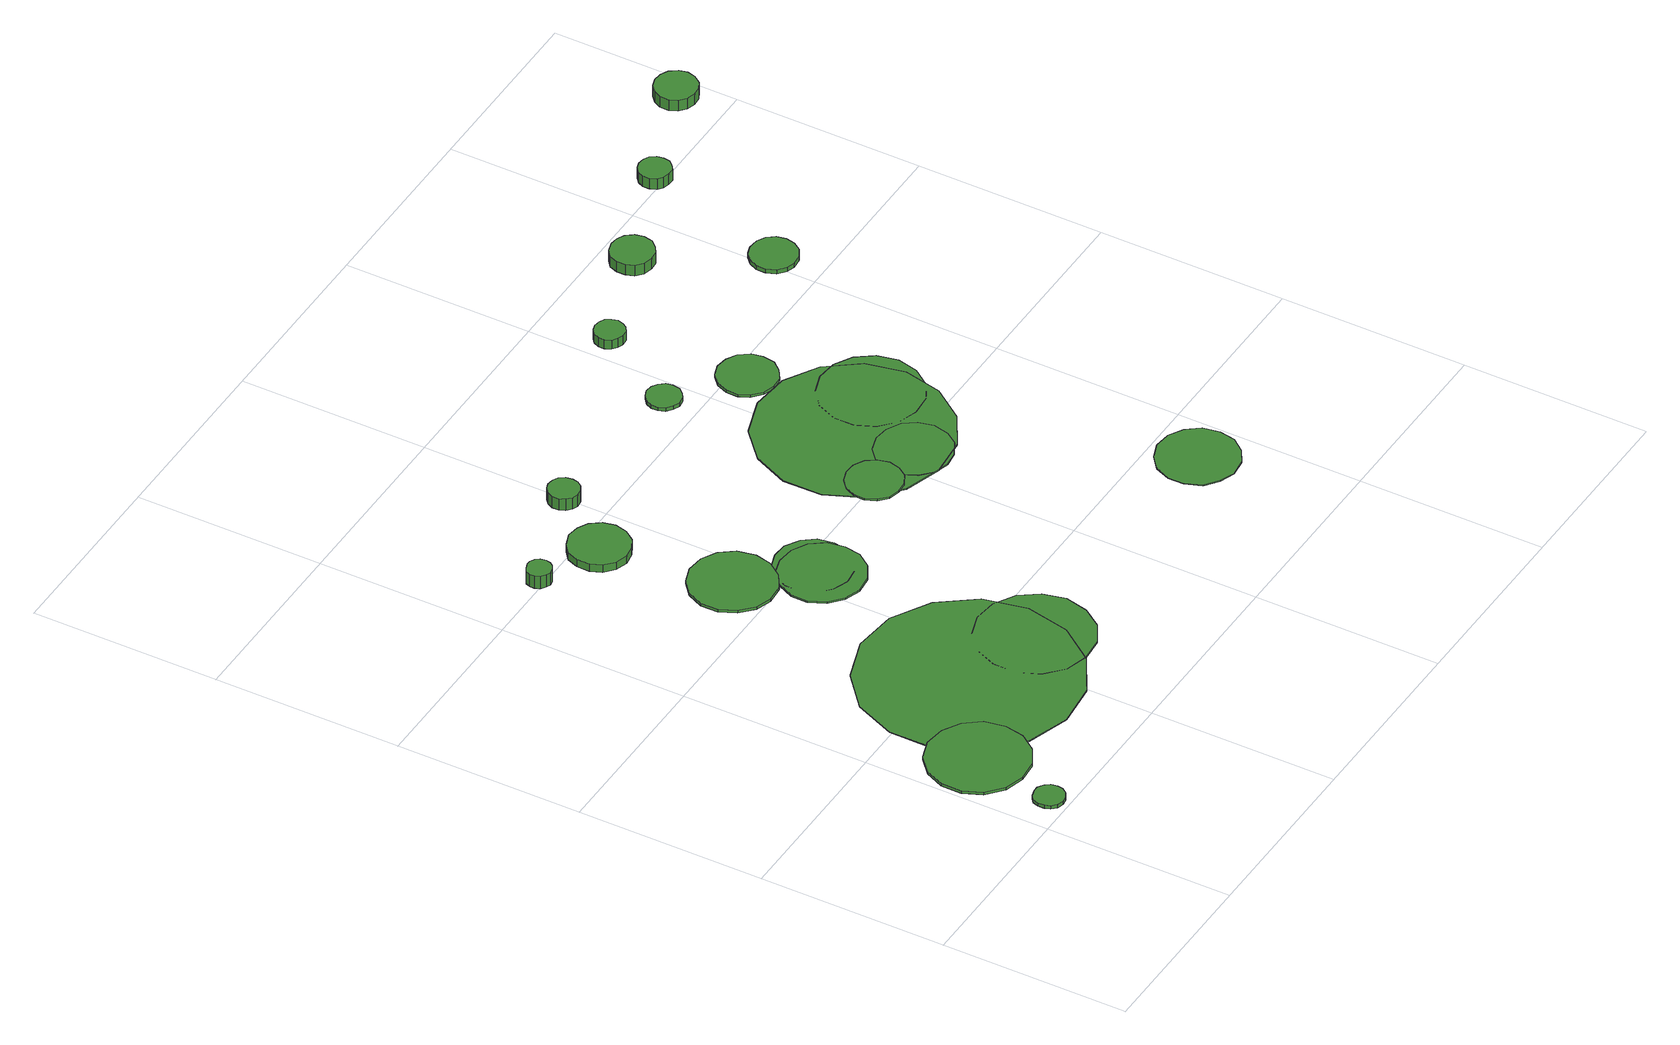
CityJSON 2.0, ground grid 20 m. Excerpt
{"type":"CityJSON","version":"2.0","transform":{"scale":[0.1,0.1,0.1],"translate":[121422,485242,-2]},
"CityObjects":{
"tree1":{"type":"SolitaryVegetationObject","attributes":{"function":"something"},"geometry":[{"type":"MultiSurface","lod":"1","boundaries":[[[0,1,2,3,4,5,6,7,8,9,10,11,12,13,14]],[[15,16,17,18,19,20,21,22,23,24,25,26,27,28,29]],[[0,29,28,1]],[[1,28,27,2]],[[2,27,26,3]],[[3,26,25,4]],[[4,25,24,5]],[[5,24,23,6]],[[6,23,22,7]],[[7,22,21,8]],[[8,21,20,9]],[[9,20,19,10]],[[10,19,18,11]],[[11,18,17,12]],[[12,17,16,13]],[[13,16,15,14]],[[14,15,29,0]]]}]},
"tree2":{"type":"SolitaryVegetationObject","attributes":{"function":"something"},"geometry":[{"type":"MultiSurface","lod":"1","boundaries":[[[30,31,32,33,34,35,36,37,38,39,40,41,42,43,44]],[[45,46,47,48,49,50,51,52,53,54,55,56,57,58,59]],[[30,59,58,31]],[[31,58,57,32]],[[32,57,56,33]],[[33,56,55,34]],[[34,55,54,35]],[[35,54,53,36]],[[36,53,52,37]],[[37,52,51,38]],[[38,51,50,39]],[[39,50,49,40]],[[40,49,48,41]],[[41,48,47,42]],[[42,47,46,43]],[[43,46,45,44]],[[44,45,59,30]]]}]},
"tree3":{"type":"SolitaryVegetationObject","attributes":{"function":"something"}},
"tree4":{"type":"SolitaryVegetationObject","attributes":{"function":"something"},"geometry":[{"type":"MultiSurface","lod":"1","boundaries":[[[60,61,62,63,64,65,66,67,68,69,70,71,72,73,74]],[[75,76,77,78,79,80,81,82,83,84,85,86,87,88,89]],[[60,89,88,61]],[[61,88,87,62]],[[62,87,86,63]],[[63,86,85,64]],[[64,85,84,65]],[[65,84,83,66]],[[66,83,82,67]],[[67,82,81,68]],[[68,81,80,69]],[[69,80,79,70]],[[70,79,78,71]],[[71,78,77,72]],[[72,77,76,73]],[[73,76,75,74]],[[74,75,89,60]]]}]},
"tree5":{"type":"SolitaryVegetationObject","attributes":{"function":"something"}},
"tree6":{"type":"SolitaryVegetationObject","attributes":{"function":"something"},"geometry":[{"type":"MultiSurface","lod":"1","boundaries":[[[90,91,92,93,94,95,96,97,98,99,100,101,102,103,104]],[[105,106,107,108,109,110,111,112,113,114,115,116,117,118,119]],[[90,119,118,91]],[[91,118,117,92]],[[92,117,116,93]],[[93,116,115,94]],[[94,115,114,95]],[[95,114,113,96]],[[96,113,112,97]],[[97,112,111,98]],[[98,111,110,99]],[[99,110,109,100]],[[100,109,108,101]],[[101,108,107,102]],[[102,107,106,103]],[[103,106,105,104]],[[104,105,119,90]]]}]},
"tree7":{"type":"SolitaryVegetationObject","attributes":{"function":"something"}},
"tree8":{"type":"SolitaryVegetationObject","attributes":{"function":"something"},"geometry":[{"type":"MultiSurface","lod":"1","boundaries":[[[120,121,122,123,124,125,126,127,128,129,130,131,132,133,134]],[[135,136,137,138,139,140,141,142,143,144,145,146,147,148,149]],[[120,149,148,121]],[[121,148,147,122]],[[122,147,146,123]],[[123,146,145,124]],[[124,145,144,125]],[[125,144,143,126]],[[126,143,142,127]],[[127,142,141,128]],[[128,141,140,129]],[[129,140,139,130]],[[130,139,138,131]],[[131,138,137,132]],[[132,137,136,133]],[[133,136,135,134]],[[134,135,149,120]]]}]},
"tree9":{"type":"SolitaryVegetationObject","attributes":{"function":"something"}},
"tree10":{"type":"SolitaryVegetationObject","attributes":{"function":"something"},"geometry":[{"type":"MultiSurface","lod":"1","boundaries":[[[150,151,152,153,154,155,156,157,158,159,160,161,162,163,164]],[[165,166,167,168,169,170,171,172,173,174,175,176,177,178,179]],[[150,179,178,151]],[[151,178,177,152]],[[152,177,176,153]],[[153,176,175,154]],[[154,175,174,155]],[[155,174,173,156]],[[156,173,172,157]],[[157,172,171,158]],[[158,171,170,159]],[[159,170,169,160]],[[160,169,168,161]],[[161,168,167,162]],[[162,167,166,163]],[[163,166,165,164]],[[164,165,179,150]]]}]},
"tree11":{"type":"SolitaryVegetationObject","attributes":{"function":"something"}},
"tree12":{"type":"SolitaryVegetationObject","attributes":{"function":"something"},"geometry":[{"type":"MultiSurface","lod":"1","boundaries":[[[180,181,182,183,184,185,186,187,188,189,190,191,192,193,194]],[[195,196,197,198,199,200,201,202,203,204,205,206,207,208,209]],[[180,209,208,181]],[[181,208,207,182]],[[182,207,206,183]],[[183,206,205,184]],[[184,205,204,185]],[[185,204,203,186]],[[186,203,202,187]],[[187,202,201,188]],[[188,201,200,189]],[[189,200,199,190]],[[190,199,198,191]],[[191,198,197,192]],[[192,197,196,193]],[[193,196,195,194]],[[194,195,209,180]]]}]},
"tree13":{"type":"SolitaryVegetationObject","attributes":{"function":"something"},"geometry":[{"type":"MultiSurface","lod":"1","boundaries":[[[210,211,212,213,214,215,216,217,218,219,220,221,222,223,224]],[[225,226,227,228,229,230,231,232,233,234,235,236,237,238,239]],[[210,239,238,211]],[[211,238,237,212]],[[212,237,236,213]],[[213,236,235,214]],[[214,235,234,215]],[[215,234,233,216]],[[216,233,232,217]],[[217,232,231,218]],[[218,231,230,219]],[[219,230,229,220]],[[220,229,228,221]],[[221,228,227,222]],[[222,227,226,223]],[[223,226,225,224]],[[224,225,239,210]]]}]},
"tree14":{"type":"SolitaryVegetationObject","attributes":{"function":"something"},"geometry":[{"type":"MultiSurface","lod":"1","boundaries":[[[240,241,242,243,244,245,246,247,248,249,250,251,252,253,254]],[[255,256,257,258,259,260,261,262,263,264,265,266,267,268,269]],[[240,269,268,241]],[[241,268,267,242]],[[242,267,266,243]],[[243,266,265,244]],[[244,265,264,245]],[[245,264,263,246]],[[246,263,262,247]],[[247,262,261,248]],[[248,261,260,249]],[[249,260,259,250]],[[250,259,258,251]],[[251,258,257,252]],[[252,257,256,253]],[[253,256,255,254]],[[254,255,269,240]]]}]},
"tree15":{"type":"SolitaryVegetationObject","attributes":{"function":"something"}},
"tree16":{"type":"SolitaryVegetationObject","attributes":{"function":"something"}},
"tree17":{"type":"SolitaryVegetationObject","attributes":{"function":"something"},"geometry":[{"type":"MultiSurface","lod":"1","boundaries":[[[270,271,272,273,274,275,276,277,278,279,280,281,282,283,284]],[[285,286,287,288,289,290,291,292,293,294,295,296,297,298,299]],[[270,299,298,271]],[[271,298,297,272]],[[272,297,296,273]],[[273,296,295,274]],[[274,295,294,275]],[[275,294,293,276]],[[276,293,292,277]],[[277,292,291,278]],[[278,291,290,279]],[[279,290,289,280]],[[280,289,288,281]],[[281,288,287,282]],[[282,287,286,283]],[[283,286,285,284]],[[284,285,299,270]]]}]},
"tree18":{"type":"SolitaryVegetationObject","attributes":{"function":"something"}},
"tree19":{"type":"SolitaryVegetationObject","attributes":{"function":"something"},"geometry":[{"type":"MultiSurface","lod":"1","boundaries":[[[300,301,302,303,304,305,306,307,308,309,310,311,312,313,314]],[[315,316,317,318,319,320,321,322,323,324,325,326,327,328,329]],[[300,329,328,301]],[[301,328,327,302]],[[302,327,326,303]],[[303,326,325,304]],[[304,325,324,305]],[[305,324,323,306]],[[306,323,322,307]],[[307,322,321,308]],[[308,321,320,309]],[[309,320,319,310]],[[310,319,318,311]],[[311,318,317,312]],[[312,317,316,313]],[[313,316,315,314]],[[314,315,329,300]]]}]},
"tree20":{"type":"SolitaryVegetationObject","attributes":{"function":"something"}},
"tree21":{"type":"SolitaryVegetationObject","attributes":{"function":"something"}},
"tree22":{"type":"SolitaryVegetationObject","attributes":{"function":"something"}},
"tree23":{"type":"SolitaryVegetationObject","attributes":{"function":"something"},"geometry":[{"type":"MultiSurface","lod":"1","boundaries":[[[330,331,332,333,334,335,336,337,338,339,340,341,342,343,344]],[[345,346,347,348,349,350,351,352,353,354,355,356,357,358,359]],[[330,359,358,331]],[[331,358,357,332]],[[332,357,356,333]],[[333,356,355,334]],[[334,355,354,335]],[[335,354,353,336]],[[336,353,352,337]],[[337,352,351,338]],[[338,351,350,339]],[[339,350,349,340]],[[340,349,348,341]],[[341,348,347,342]],[[342,347,346,343]],[[343,346,345,344]],[[344,345,359,330]]]}]},
"tree24":{"type":"SolitaryVegetationObject","attributes":{"function":"something"},"geometry":[{"type":"MultiSurface","lod":"1","boundaries":[[[360,361,362,363,364,365,366,367,368,369,370,371,372,373,374]],[[375,376,377,378,379,380,381,382,383,384,385,386,387,388,389]],[[360,389,388,361]],[[361,388,387,362]],[[362,387,386,363]],[[363,386,385,364]],[[364,385,384,365]],[[365,384,383,366]],[[366,383,382,367]],[[367,382,381,368]],[[368,381,380,369]],[[369,380,379,370]],[[370,379,378,371]],[[371,378,377,372]],[[372,377,376,373]],[[373,376,375,374]],[[374,375,389,360]]]}]},
"tree25":{"type":"SolitaryVegetationObject","attributes":{"function":"something"},"geometry":[{"type":"MultiSurface","lod":"1","boundaries":[[[390,391,392,393,394,395,396,397,398,399,400,401,402,403,404]],[[405,406,407,408,409,410,411,412,413,414,415,416,417,418,419]],[[390,419,418,391]],[[391,418,417,392]],[[392,417,416,393]],[[393,416,415,394]],[[394,415,414,395]],[[395,414,413,396]],[[396,413,412,397]],[[397,412,411,398]],[[398,411,410,399]],[[399,410,409,400]],[[400,409,408,401]],[[401,408,407,402]],[[402,407,406,403]],[[403,406,405,404]],[[404,405,419,390]]]}]},
"tree26":{"type":"SolitaryVegetationObject","attributes":{"function":"something"},"geometry":[{"type":"MultiSurface","lod":"1","boundaries":[[[420,421,422,423,424,425,426,427,428,429,430,431,432,433,434]],[[435,436,437,438,439,440,441,442,443,444,445,446,447,448,449]],[[420,449,448,421]],[[421,448,447,422]],[[422,447,446,423]],[[423,446,445,424]],[[424,445,444,425]],[[425,444,443,426]],[[426,443,442,427]],[[427,442,441,428]],[[428,441,440,429]],[[429,440,439,430]],[[430,439,438,431]],[[431,438,437,432]],[[432,437,436,433]],[[433,436,435,434]],[[434,435,449,420]]]}]},
"tree27":{"type":"SolitaryVegetationObject","attributes":{"function":"something"},"geometry":[{"type":"MultiSurface","lod":"1","boundaries":[[[450,451,452,453,454,455,456,457,458,459,460,461,462,463,464]],[[465,466,467,468,469,470,471,472,473,474,475,476,477,478,479]],[[450,479,478,451]],[[451,478,477,452]],[[452,477,476,453]],[[453,476,475,454]],[[454,475,474,455]],[[455,474,473,456]],[[456,473,472,457]],[[457,472,471,458]],[[458,471,470,459]],[[459,470,469,460]],[[460,469,468,461]],[[461,468,467,462]],[[462,467,466,463]],[[463,466,465,464]],[[464,465,479,450]]]}]},
"tree28":{"type":"SolitaryVegetationObject","attributes":{"function":"something"},"geometry":[{"type":"MultiSurface","lod":"1","boundaries":[[[480,481,482,483,484,485,486,487,488,489,490,491,492,493,494]],[[495,496,497,498,499,500,501,502,503,504,505,506,507,508,509]],[[480,509,508,481]],[[481,508,507,482]],[[482,507,506,483]],[[483,506,505,484]],[[484,505,504,485]],[[485,504,503,486]],[[486,503,502,487]],[[487,502,501,488]],[[488,501,500,489]],[[489,500,499,490]],[[490,499,498,491]],[[491,498,497,492]],[[492,497,496,493]],[[493,496,495,494]],[[494,495,509,480]]]}]},
"tree29":{"type":"SolitaryVegetationObject","attributes":{"function":"something"},"geometry":[{"type":"MultiSurface","lod":"1","boundaries":[[[510,511,512,513,514,515,516,517,518,519,520,521,522,523,524]],[[525,526,527,528,529,530,531,532,533,534,535,536,537,538,539]],[[510,539,538,511]],[[511,538,537,512]],[[512,537,536,513]],[[513,536,535,514]],[[514,535,534,515]],[[515,534,533,516]],[[516,533,532,517]],[[517,532,531,518]],[[518,531,530,519]],[[519,530,529,520]],[[520,529,528,521]],[[521,528,527,522]],[[522,527,526,523]],[[523,526,525,524]],[[524,525,539,510]]]}]},
"tree30":{"type":"SolitaryVegetationObject","attributes":{"function":"something"},"geometry":[{"type":"MultiSurface","lod":"1","boundaries":[[[540,541,542,543,544,545,546,547,548,549,550,551,552,553,554]],[[555,556,557,558,559,560,561,562,563,564,565,566,567,568,569]],[[540,569,568,541]],[[541,568,567,542]],[[542,567,566,543]],[[543,566,565,544]],[[544,565,564,545]],[[545,564,563,546]],[[546,563,562,547]],[[547,562,561,548]],[[548,561,560,549]],[[549,560,559,550]],[[550,559,558,551]],[[551,558,557,552]],[[552,557,556,553]],[[553,556,555,554]],[[554,555,569,540]]]}]},
"tree31":{"type":"SolitaryVegetationObject","attributes":{"function":"something"},"geometry":[{"type":"MultiSurface","lod":"1","boundaries":[[[570,571,572,573,574,575,576,577,578,579,580,581,582,583,584]],[[585,586,587,588,589,590,591,592,593,594,595,596,597,598,599]],[[570,599,598,571]],[[571,598,597,572]],[[572,597,596,573]],[[573,596,595,574]],[[574,595,594,575]],[[575,594,593,576]],[[576,593,592,577]],[[577,592,591,578]],[[578,591,590,579]],[[579,590,589,580]],[[580,589,588,581]],[[581,588,587,582]],[[582,587,586,583]],[[583,586,585,584]],[[584,585,599,570]]]}]},
"tree32":{"type":"SolitaryVegetationObject","attributes":{"function":"something"}},
"tree33":{"type":"SolitaryVegetationObject","attributes":{"function":"something"},"geometry":[{"type":"MultiSurface","lod":"1","boundaries":[[[600,601,602,603,604,605,606,607,608,609,610,611,612,613,614]],[[615,616,617,618,619,620,621,622,623,624,625,626,627,628,629]],[[600,629,628,601]],[[601,628,627,602]],[[602,627,626,603]],[[603,626,625,604]],[[604,625,624,605]],[[605,624,623,606]],[[606,623,622,607]],[[607,622,621,608]],[[608,621,620,609]],[[609,620,619,610]],[[610,619,618,611]],[[611,618,617,612]],[[612,617,616,613]],[[613,616,615,614]],[[614,615,629,600]]]}]},
"tree34":{"type":"SolitaryVegetationObject","attributes":{"function":"something"}},
"tree35":{"type":"SolitaryVegetationObject","attributes":{"function":"something"}},
"tree36":{"type":"SolitaryVegetationObject","attributes":{"function":"something"},"geometry":[{"type":"MultiSurface","lod":"1","boundaries":[[[630,631,632,633,634,635,636,637,638,639,640,641,642,643,644]],[[645,646,647,648,649,650,651,652,653,654,655,656,657,658,659]],[[630,659,658,631]],[[631,658,657,632]],[[632,657,656,633]],[[633,656,655,634]],[[634,655,654,635]],[[635,654,653,636]],[[636,653,652,637]],[[637,652,651,638]],[[638,651,650,639]],[[639,650,649,640]],[[640,649,648,641]],[[641,648,647,642]],[[642,647,646,643]],[[643,646,645,644]],[[644,645,659,630]]]}]}
},
"vertices":[
[56,21,15],[55,28,15],[51,33,15],[45,37,15],[39,37,15],[32,35,15],[27,31,15],[25,25,15],[25,18,15],[27,12,15],[32,7,15],[39,5,15],[45,6,15],[51,9,15],[55,15,15],[55,15,11],[51,9,11],[45,6,11],[39,5,11],[32,7,11],[27,12,11],[25,18,11],[25,25,11],[27,31,11],[32,35,11],[39,37,11],[45,37,11],[51,33,11],[55,28,11],[56,21,11],
[110,109,14],[106,131,14],[93,148,14],[74,159,14],[52,162,14],[31,155,14],[14,140,14],[5,120,14],[5,98,14],[14,78,14],[31,63,14],[52,57,14],[74,59,14],[93,70,14],[106,88,14],[106,88,11],[93,70,11],[74,59,11],[52,57,11],[31,63,11],[14,78,11],[5,98,11],[5,120,11],[14,140,11],[31,155,11],[52,162,11],[74,159,11],[93,148,11],[106,131,11],[110,109,11],
[276,179,12],[266,225,12],[238,263,12],[197,287,12],[150,292,12],[105,277,12],[69,246,12],[50,202,12],[50,155,12],[69,111,12],[105,80,12],[150,65,12],[197,70,12],[238,94,12],[266,132,12],[266,132,11],[238,94,11],[197,70,11],[150,65,11],[105,80,11],[69,111,11],[50,155,11],[50,202,11],[69,246,11],[105,277,11],[150,292,11],[197,287,11],[238,263,11],[266,225,11],[276,179,11],
[94,605,27],[93,611,27],[90,615,27],[85,618,27],[80,618,27],[75,616,27],[70,613,27],[68,608,27],[68,603,27],[70,598,27],[75,594,27],[80,592,27],[85,593,27],[90,596,27],[93,600,27],[93,600,12],[90,596,12],[85,593,12],[80,592,12],[75,594,12],[70,598,12],[68,603,12],[68,608,12],[70,613,12],[75,616,12],[80,618,12],[85,618,12],[90,615,12],[93,611,12],[94,605,12],
[307,155,12],[301,179,12],[287,199,12],[265,212,12],[240,215,12],[216,207,12],[197,190,12],[187,167,12],[187,142,12],[197,119,12],[216,102,12],[240,95,12],[265,97,12],[287,110,12],[301,130,12],[301,130,11],[287,110,11],[265,97,11],[240,95,11],[216,102,11],[197,119,11],[187,142,11],[187,167,11],[197,190,11],[216,207,11],[240,215,11],[265,212,11],[287,199,11],[301,179,11],[307,155,11],
[214,443,14],[210,462,14],[199,477,14],[183,486,14],[164,488,14],[147,482,14],[133,470,14],[125,453,14],[125,434,14],[133,417,14],[147,404,14],[164,398,14],[183,400,14],[199,410,14],[210,425,14],[210,425,11],[199,410,11],[183,400,11],[164,398,11],[147,404,11],[133,417,11],[125,434,11],[125,453,11],[133,470,11],[147,482,11],[164,488,11],[183,486,11],[199,477,11],[210,462,11],[214,443,11],
[179,577,21],[176,590,21],[168,601,21],[157,607,21],[144,609,21],[131,604,21],[121,596,21],[116,584,21],[116,570,21],[121,558,21],[131,549,21],[144,545,21],[157,547,21],[168,553,21],[176,564,21],[176,564,12],[168,553,12],[157,547,12],[144,545,12],[131,549,12],[121,558,12],[116,570,12],[116,584,12],[121,596,12],[131,604,12],[144,609,12],[157,607,12],[168,601,12],[176,590,12],[179,577,12],
[268,376,13],[265,394,13],[254,409,13],[238,418,13],[219,420,13],[202,415,13],[188,402,13],[180,385,13],[180,367,13],[188,350,13],[202,338,13],[219,332,13],[238,334,13],[254,343,13],[265,358,13],[265,358,11],[254,343,11],[238,334,11],[219,332,11],[202,338,11],[188,350,11],[180,367,11],[180,385,11],[188,402,11],[202,415,11],[219,420,11],[238,418,11],[254,409,11],[265,394,11],[268,376,11],
[268,388,13],[265,405,13],[255,418,13],[240,427,13],[224,428,13],[208,423,13],[196,412,13],[189,397,13],[189,380,13],[196,365,13],[208,354,13],[224,348,13],[240,350,13],[255,359,13],[265,372,13],[265,372,11],[255,359,11],[240,350,11],[224,348,11],[208,354,11],[196,365,11],[189,380,11],[189,397,11],[196,412,11],[208,423,11],[224,428,11],[240,427,11],[255,418,11],[265,405,11],[268,388,11],
[213,644,26],[212,651,26],[208,657,26],[202,660,26],[195,661,26],[189,659,26],[184,654,26],[181,648,26],[181,641,26],[184,635,26],[189,630,26],[195,628,26],[202,629,26],[208,632,26],[212,638,26],[212,638,12],[208,632,12],[202,629,12],[195,628,12],[189,630,12],[184,635,12],[181,641,12],[181,648,12],[184,654,12],[189,659,12],[195,661,12],[202,660,12],[208,657,12],[212,651,12],[213,644,12],
[399,402,13],[396,414,13],[389,424,13],[378,430,13],[366,431,13],[354,427,13],[345,419,13],[340,408,13],[340,396,13],[345,385,13],[354,376,13],[366,373,13],[378,374,13],[389,380,13],[396,390,13],[396,390,11],[389,380,11],[378,374,11],[366,373,11],[354,376,11],[345,385,11],[340,396,11],[340,408,11],[345,419,11],[354,427,11],[366,431,11],[378,430,11],[389,424,11],[396,414,11],[399,402,11],
[469,393,12],[465,409,12],[456,422,12],[441,430,12],[425,432,12],[409,427,12],[397,416,12],[390,401,12],[390,384,12],[397,369,12],[409,358,12],[425,353,12],[441,355,12],[456,363,12],[465,376,12],[465,376,11],[456,363,11],[441,355,11],[425,353,11],[409,358,11],[397,369,11],[390,384,11],[390,401,11],[397,416,11],[409,427,11],[425,432,11],[441,430,11],[456,422,11],[465,409,11],[469,393,11],
[525,456,12],[516,497,12],[491,531,12],[455,552,12],[414,556,12],[374,543,12],[343,515,12],[326,477,12],[326,435,12],[343,397,12],[374,369,12],[414,356,12],[455,360,12],[491,381,12],[516,415,12],[516,415,11],[491,381,11],[455,360,11],[414,356,11],[374,369,11],[343,397,11],[326,435,11],[326,477,11],[343,515,11],[374,543,11],[414,556,11],[455,552,11],[491,531,11],[516,497,11],[525,456,11],
[393,637,16],[392,644,16],[387,650,16],[381,654,16],[373,655,16],[366,652,16],[360,647,16],[357,640,16],[357,633,16],[360,626,16],[366,621,16],[373,618,16],[381,619,16],[387,623,16],[392,629,16],[392,629,12],[387,623,12],[381,619,12],[373,618,12],[366,621,12],[360,626,12],[357,633,12],[357,640,12],[360,647,12],[366,652,12],[373,655,12],[381,654,12],[387,650,12],[392,644,12],[393,637,12],
[597,152,11],[594,170,11],[583,184,11],[568,193,11],[550,195,11],[534,189,11],[520,178,11],[513,161,11],[513,144,11],[520,127,11],[534,116,11],[550,110,11],[568,112,11],[583,121,11],[594,135,11],[594,135,10],[583,121,10],[568,112,10],[550,110,10],[534,116,10],[520,127,10],[513,144,10],[513,161,10],[520,178,10],[534,189,10],[550,195,10],[568,193,10],[583,184,10],[594,170,10],[597,152,10],
[474,584,15],[472,596,15],[464,607,15],[453,613,15],[440,615,15],[428,611,15],[418,602,15],[413,590,15],[413,577,15],[418,566,15],[428,557,15],[440,553,15],[453,554,15],[464,561,15],[472,571,15],[472,571,12],[464,561,12],[453,554,12],[440,553,12],[428,557,12],[418,566,12],[413,577,12],[413,590,12],[418,602,12],[428,611,12],[440,615,12],[453,613,12],[464,607,12],[472,596,12],[474,584,12],
[537,471,12],[532,493,12],[519,511,12],[500,522,12],[478,524,12],[457,517,12],[440,503,12],[431,482,12],[431,460,12],[440,440,12],[457,425,12],[478,418,12],[500,420,12],[519,431,12],[532,449,12],[532,449,11],[519,431,11],[500,420,11],[478,418,11],[457,425,11],[440,440,11],[431,460,11],[431,482,11],[440,503,11],[457,517,11],[478,524,11],[500,522,11],[519,511,11],[532,493,11],[537,471,11],
[444,726,23],[442,733,23],[439,738,23],[433,741,23],[426,742,23],[420,740,23],[415,736,23],[412,730,23],[412,723,23],[415,717,23],[420,713,23],[426,711,23],[433,711,23],[439,715,23],[442,720,23],[442,720,12],[439,715,12],[433,711,12],[426,711,12],[420,713,12],[415,717,12],[412,723,12],[412,730,12],[415,736,12],[420,740,12],[426,742,12],[433,741,12],[439,738,12],[442,733,12],[444,726,12],
[563,766,25],[561,775,25],[555,783,25],[547,787,25],[538,788,25],[528,785,25],[521,779,25],[518,770,25],[518,761,25],[521,752,25],[528,746,25],[538,743,25],[547,744,25],[555,749,25],[561,756,25],[561,756,12],[555,749,12],[547,744,12],[538,743,12],[528,746,12],[521,752,12],[518,761,12],[518,770,12],[521,779,12],[528,785,12],[538,788,12],[547,787,12],[555,783,12],[561,775,12],[563,766,12],
[637,652,16],[635,662,16],[629,670,16],[620,675,16],[609,676,16],[600,673,16],[592,666,16],[588,657,16],[588,647,16],[592,637,16],[600,630,16],[609,627,16],[620,628,16],[629,633,16],[635,642,16],[635,642,11],[629,633,11],[620,628,11],[609,627,11],[600,630,11],[592,637,11],[588,647,11],[588,657,11],[592,666,11],[600,673,11],[609,676,11],[620,675,11],[629,670,11],[635,662,11],[637,652,11],
[674,808,25],[673,815,25],[669,821,25],[663,824,25],[656,825,25],[649,823,25],[644,818,25],[641,812,25],[641,805,25],[644,798,25],[649,794,25],[656,792,25],[663,792,25],[669,796,25],[673,801,25],[673,801,12],[669,796,12],[663,792,12],[656,792,12],[649,794,12],[644,798,12],[641,805,12],[641,812,12],[644,818,12],[649,823,12],[656,825,12],[663,824,12],[669,821,12],[673,815,12],[674,808,12],
[797,852,25],[795,861,25],[789,869,25],[781,873,25],[772,874,25],[763,871,25],[756,865,25],[752,857,25],[752,847,25],[756,839,25],[763,833,25],[772,830,25],[781,831,25],[789,835,25],[795,843,25],[795,843,12],[789,835,12],[781,831,12],[772,830,12],[763,833,12],[756,839,12],[752,847,12],[752,857,12],[756,865,12],[763,871,12],[772,874,12],[781,873,12],[789,869,12],[795,861,12],[797,852,12]
]}
